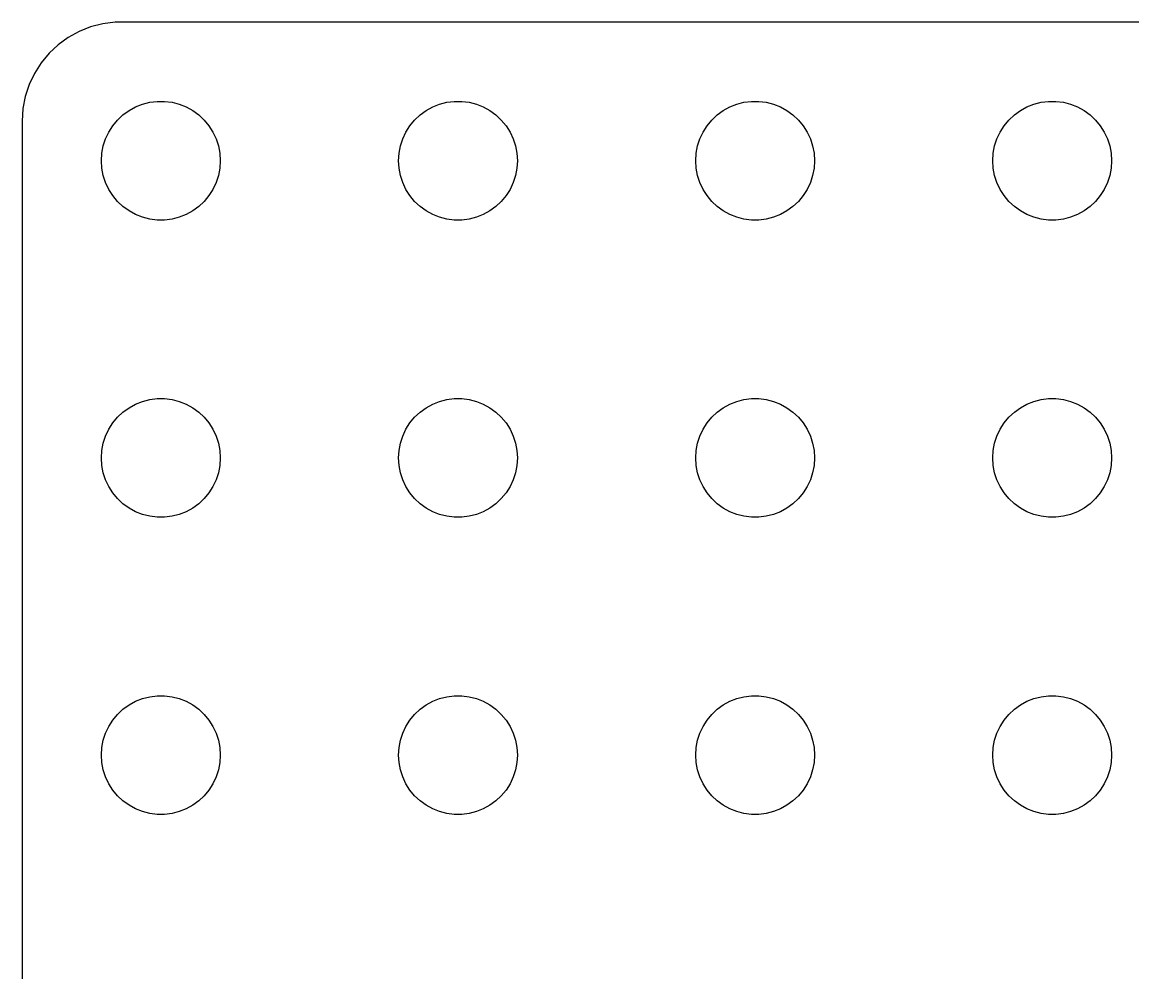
# Model space of a CAD drawing. Header units: metres. Extents: x 0 to 224, y 1 to 194.
# Drawn here: x 0.5 to 56.6, y 146.5 to 194.5 of the extents above; entities that cross this region are included whole.
import ezdxf

# ---------------------------------------------------------------- set-up
doc = ezdxf.new("R2010")
doc.units = ezdxf.units.M

msp = doc.modelspace()

# ---------------------------------------------------------------- linework, layer by layer
for p, q in [((3.37109, 194.024), (2.82086, 193.722)), ((3.95491, 194.255), (3.37109, 194.024)), ((4.56308, 194.411), (3.95491, 194.255)), ((5.18604, 194.49), (4.56308, 194.411)), ((219.814, 194.49), (5.18604, 194.49)), ((2.82086, 193.722), (2.31287, 193.353)), ((1.85515, 192.923), (1.45491, 192.439)), ((2.31287, 193.353), (1.85515, 192.923)), ((1.45491, 192.439), (1.11845, 191.909)), ((1.11845, 191.909), (0.85111, 191.341)), ((0.85111, 191.341), (0.65707, 190.743)), ((0.65707, 190.743), (0.53941, 190.127)), ((0.53941, 190.127), (0.5, 189.5)), ((5.89252, 190.033), (6.22266, 190.214)), ((6.22266, 190.214), (6.57294, 190.353)), ((6.57294, 190.353), (6.93785, 190.447)), ((6.93785, 190.447), (7.31161, 190.494)), ((7.31161, 190.494), (7.68837, 190.494)), ((7.68837, 190.494), (8.06213, 190.447)), ((8.06213, 190.447), (8.42705, 190.353)), ((8.42705, 190.353), (8.77733, 190.214)), ((8.77733, 190.214), (9.10747, 190.033)), ((20.8925, 190.033), (21.2227, 190.214)), ((21.2227, 190.214), (21.5729, 190.353)), ((21.5729, 190.353), (21.9379, 190.447)), ((21.9379, 190.447), (22.3116, 190.494)), ((22.3116, 190.494), (22.6884, 190.494)), ((22.6884, 190.494), (23.0621, 190.447)), ((23.0621, 190.447), (23.427, 190.353)), ((23.427, 190.353), (23.7773, 190.214)), ((23.7773, 190.214), (24.1075, 190.033)), ((35.8925, 190.033), (36.2227, 190.214)), ((36.2227, 190.214), (36.5729, 190.353)), ((36.5729, 190.353), (36.9379, 190.447)), ((36.9379, 190.447), (37.3116, 190.494)), ((37.3116, 190.494), (37.6884, 190.494)), ((37.6884, 190.494), (38.0621, 190.447)), ((38.0621, 190.447), (38.427, 190.353)), ((38.427, 190.353), (38.7773, 190.214)), ((38.7773, 190.214), (39.1075, 190.033)), ((50.8925, 190.033), (51.2227, 190.214)), ((51.2227, 190.214), (51.5729, 190.353)), ((51.5729, 190.353), (51.9379, 190.447)), ((51.9379, 190.447), (52.3116, 190.494)), ((52.3116, 190.494), (52.6884, 190.494)), ((52.6884, 190.494), (53.0621, 190.447)), ((53.0621, 190.447), (53.427, 190.353)), ((53.427, 190.353), (53.7773, 190.214)), ((53.7773, 190.214), (54.1075, 190.033)), ((5.07294, 189.263), (5.31308, 189.554)), ((5.31308, 189.554), (5.58772, 189.812)), ((5.58772, 189.812), (5.89252, 190.033)), ((9.10747, 190.033), (9.41226, 189.812)), ((9.41226, 189.812), (9.6869, 189.554)), ((9.6869, 189.554), (9.92705, 189.263)), ((20.0729, 189.263), (20.3131, 189.554)), ((20.3131, 189.554), (20.5877, 189.812)), ((20.5877, 189.812), (20.8925, 190.033)), ((24.1075, 190.033), (24.4123, 189.812)), ((24.4123, 189.812), (24.6869, 189.554)), ((24.6869, 189.554), (24.927, 189.263)), ((35.0729, 189.263), (35.3131, 189.554)), ((35.3131, 189.554), (35.5877, 189.812)), ((35.5877, 189.812), (35.8925, 190.033)), ((39.1075, 190.033), (39.4123, 189.812)), ((39.4123, 189.812), (39.6869, 189.554)), ((39.6869, 189.554), (39.927, 189.263)), ((50.0729, 189.263), (50.3131, 189.554)), ((50.3131, 189.554), (50.5877, 189.812)), ((50.5877, 189.812), (50.8925, 190.033)), ((54.1075, 190.033), (54.4123, 189.812)), ((54.4123, 189.812), (54.6869, 189.554)), ((54.6869, 189.554), (54.927, 189.263)), ((0.5, 189.5), (0.5, 5.5)), ((4.87108, 188.945), (5.07294, 189.263)), ((9.92705, 189.263), (10.1289, 188.945)), ((19.8711, 188.945), (20.0729, 189.263)), ((24.927, 189.263), (25.1289, 188.945)), ((34.8711, 188.945), (35.0729, 189.263)), ((39.927, 189.263), (40.1289, 188.945)), ((49.8711, 188.945), (50.0729, 189.263)), ((54.927, 189.263), (55.1289, 188.945)), ((4.59424, 188.246), (4.71066, 188.604)), ((4.71066, 188.604), (4.87108, 188.945)), ((10.1289, 188.945), (10.2893, 188.604)), ((10.2893, 188.604), (10.4057, 188.246)), ((19.5942, 188.246), (19.7107, 188.604)), ((19.7107, 188.604), (19.8711, 188.945)), ((25.1289, 188.945), (25.2893, 188.604)), ((25.2893, 188.604), (25.4057, 188.246)), ((34.5942, 188.246), (34.7107, 188.604)), ((34.7107, 188.604), (34.8711, 188.945)), ((40.1289, 188.945), (40.2893, 188.604)), ((40.2893, 188.604), (40.4057, 188.246)), ((49.5942, 188.246), (49.7107, 188.604)), ((49.7107, 188.604), (49.8711, 188.945)), ((55.1289, 188.945), (55.2893, 188.604)), ((55.2893, 188.604), (55.4057, 188.246)), ((4.5, 187.5), (4.52365, 187.876)), ((4.52365, 187.876), (4.59424, 188.246)), ((10.4057, 188.246), (10.4763, 187.876)), ((10.4763, 187.876), (10.5, 187.5)), ((19.5, 187.5), (19.5237, 187.876)), ((19.5237, 187.876), (19.5942, 188.246)), ((25.4057, 188.246), (25.4763, 187.876)), ((25.4763, 187.876), (25.5, 187.5)), ((34.5, 187.5), (34.5237, 187.876)), ((34.5237, 187.876), (34.5942, 188.246)), ((40.4057, 188.246), (40.4763, 187.876)), ((40.4763, 187.876), (40.5, 187.5)), ((49.5, 187.5), (49.5237, 187.876)), ((49.5237, 187.876), (49.5942, 188.246)), ((55.4057, 188.246), (55.4763, 187.876)), ((55.4763, 187.876), (55.5, 187.5)), ((4.52365, 187.124), (4.5, 187.5)), ((10.5, 187.5), (10.4763, 187.124)), ((19.5237, 187.124), (19.5, 187.5)), ((25.5, 187.5), (25.4763, 187.124)), ((34.5237, 187.124), (34.5, 187.5)), ((40.5, 187.5), (40.4763, 187.124)), ((49.5237, 187.124), (49.5, 187.5)), ((55.5, 187.5), (55.4763, 187.124)), ((4.59424, 186.754), (4.52365, 187.124)), ((4.71066, 186.396), (4.59424, 186.754)), ((10.4057, 186.754), (10.2893, 186.396)), ((10.4763, 187.124), (10.4057, 186.754)), ((19.5942, 186.754), (19.5237, 187.124)), ((19.7107, 186.396), (19.5942, 186.754)), ((25.4057, 186.754), (25.2893, 186.396)), ((25.4763, 187.124), (25.4057, 186.754)), ((34.5942, 186.754), (34.5237, 187.124)), ((34.7107, 186.396), (34.5942, 186.754)), ((40.4057, 186.754), (40.2893, 186.396)), ((40.4763, 187.124), (40.4057, 186.754)), ((49.5942, 186.754), (49.5237, 187.124)), ((49.7107, 186.396), (49.5942, 186.754)), ((55.4057, 186.754), (55.2893, 186.396)), ((55.4763, 187.124), (55.4057, 186.754)), ((4.87108, 186.055), (4.71066, 186.396)), ((10.2893, 186.396), (10.1289, 186.055)), ((19.8711, 186.055), (19.7107, 186.396)), ((25.2893, 186.396), (25.1289, 186.055)), ((34.8711, 186.055), (34.7107, 186.396)), ((40.2893, 186.396), (40.1289, 186.055)), ((49.8711, 186.055), (49.7107, 186.396)), ((55.2893, 186.396), (55.1289, 186.055)), ((5.07294, 185.737), (4.87108, 186.055)), ((5.31308, 185.446), (5.07294, 185.737)), ((9.92705, 185.737), (9.6869, 185.446)), ((10.1289, 186.055), (9.92705, 185.737)), ((20.0729, 185.737), (19.8711, 186.055)), ((20.3131, 185.446), (20.0729, 185.737)), ((24.927, 185.737), (24.6869, 185.446)), ((25.1289, 186.055), (24.927, 185.737)), ((35.0729, 185.737), (34.8711, 186.055)), ((35.3131, 185.446), (35.0729, 185.737)), ((39.927, 185.737), (39.6869, 185.446)), ((40.1289, 186.055), (39.927, 185.737)), ((50.0729, 185.737), (49.8711, 186.055)), ((50.3131, 185.446), (50.0729, 185.737)), ((54.927, 185.737), (54.6869, 185.446)), ((55.1289, 186.055), (54.927, 185.737)), ((5.58772, 185.188), (5.31308, 185.446)), ((5.89252, 184.967), (5.58772, 185.188)), ((9.41226, 185.188), (9.10747, 184.967)), ((9.6869, 185.446), (9.41226, 185.188)), ((20.5877, 185.188), (20.3131, 185.446)), ((20.8925, 184.967), (20.5877, 185.188)), ((24.4123, 185.188), (24.1075, 184.967)), ((24.6869, 185.446), (24.4123, 185.188)), ((35.5877, 185.188), (35.3131, 185.446)), ((35.8925, 184.967), (35.5877, 185.188)), ((39.4123, 185.188), (39.1075, 184.967)), ((39.6869, 185.446), (39.4123, 185.188)), ((50.5877, 185.188), (50.3131, 185.446)), ((50.8925, 184.967), (50.5877, 185.188)), ((54.4123, 185.188), (54.1075, 184.967)), ((54.6869, 185.446), (54.4123, 185.188)), ((6.22266, 184.786), (5.89252, 184.967)), ((6.57294, 184.647), (6.22266, 184.786)), ((6.93785, 184.553), (6.57294, 184.647)), ((7.31161, 184.506), (6.93785, 184.553)), ((7.68837, 184.506), (7.31161, 184.506)), ((8.06213, 184.553), (7.68837, 184.506)), ((8.42705, 184.647), (8.06213, 184.553)), ((8.77733, 184.786), (8.42705, 184.647)), ((9.10747, 184.967), (8.77733, 184.786)), ((21.2227, 184.786), (20.8925, 184.967)), ((21.5729, 184.647), (21.2227, 184.786)), ((21.9379, 184.553), (21.5729, 184.647)), ((22.3116, 184.506), (21.9379, 184.553)), ((22.6884, 184.506), (22.3116, 184.506)), ((23.0621, 184.553), (22.6884, 184.506)), ((23.427, 184.647), (23.0621, 184.553)), ((23.7773, 184.786), (23.427, 184.647)), ((24.1075, 184.967), (23.7773, 184.786)), ((36.2227, 184.786), (35.8925, 184.967)), ((36.5729, 184.647), (36.2227, 184.786)), ((36.9379, 184.553), (36.5729, 184.647)), ((37.3116, 184.506), (36.9379, 184.553)), ((37.6884, 184.506), (37.3116, 184.506)), ((38.0621, 184.553), (37.6884, 184.506)), ((38.427, 184.647), (38.0621, 184.553)), ((38.7773, 184.786), (38.427, 184.647)), ((39.1075, 184.967), (38.7773, 184.786)), ((51.2227, 184.786), (50.8925, 184.967)), ((51.5729, 184.647), (51.2227, 184.786)), ((51.9379, 184.553), (51.5729, 184.647)), ((52.3116, 184.506), (51.9379, 184.553)), ((52.6884, 184.506), (52.3116, 184.506)), ((53.0621, 184.553), (52.6884, 184.506)), ((53.427, 184.647), (53.0621, 184.553)), ((53.7773, 184.786), (53.427, 184.647)), ((54.1075, 184.967), (53.7773, 184.786)), ((6.93785, 175.447), (7.31161, 175.494)), ((7.31161, 175.494), (7.68837, 175.494)), ((7.68837, 175.494), (8.06213, 175.447)), ((21.9379, 175.447), (22.3116, 175.494)), ((22.3116, 175.494), (22.6884, 175.494)), ((22.6884, 175.494), (23.0621, 175.447)), ((36.9379, 175.447), (37.3116, 175.494)), ((37.3116, 175.494), (37.6884, 175.494)), ((37.6884, 175.494), (38.0621, 175.447)), ((51.9379, 175.447), (52.3116, 175.494)), ((52.3116, 175.494), (52.6884, 175.494)), ((52.6884, 175.494), (53.0621, 175.447)), ((5.58772, 174.812), (5.89252, 175.033)), ((5.89252, 175.033), (6.22266, 175.214)), ((6.22266, 175.214), (6.57294, 175.353)), ((6.57294, 175.353), (6.93785, 175.447)), ((8.06213, 175.447), (8.42705, 175.353)), ((8.42705, 175.353), (8.77733, 175.214)), ((8.77733, 175.214), (9.10747, 175.033)), ((9.10747, 175.033), (9.41226, 174.812)), ((20.5877, 174.812), (20.8925, 175.033)), ((20.8925, 175.033), (21.2227, 175.214)), ((21.2227, 175.214), (21.5729, 175.353)), ((21.5729, 175.353), (21.9379, 175.447)), ((23.0621, 175.447), (23.427, 175.353)), ((23.427, 175.353), (23.7773, 175.214)), ((23.7773, 175.214), (24.1075, 175.033)), ((24.1075, 175.033), (24.4123, 174.812)), ((35.5877, 174.812), (35.8925, 175.033)), ((35.8925, 175.033), (36.2227, 175.214)), ((36.2227, 175.214), (36.5729, 175.353)), ((36.5729, 175.353), (36.9379, 175.447)), ((38.0621, 175.447), (38.427, 175.353)), ((38.427, 175.353), (38.7773, 175.214)), ((38.7773, 175.214), (39.1075, 175.033)), ((39.1075, 175.033), (39.4123, 174.812)), ((50.5877, 174.812), (50.8925, 175.033)), ((50.8925, 175.033), (51.2227, 175.214)), ((51.2227, 175.214), (51.5729, 175.353)), ((51.5729, 175.353), (51.9379, 175.447)), ((53.0621, 175.447), (53.427, 175.353)), ((53.427, 175.353), (53.7773, 175.214)), ((53.7773, 175.214), (54.1075, 175.033)), ((54.1075, 175.033), (54.4123, 174.812)), ((5.07294, 174.263), (5.31308, 174.554)), ((5.31308, 174.554), (5.58772, 174.812)), ((9.41226, 174.812), (9.6869, 174.554)), ((9.6869, 174.554), (9.92705, 174.263)), ((20.0729, 174.263), (20.3131, 174.554)), ((20.3131, 174.554), (20.5877, 174.812)), ((24.4123, 174.812), (24.6869, 174.554)), ((24.6869, 174.554), (24.927, 174.263)), ((35.0729, 174.263), (35.3131, 174.554)), ((35.3131, 174.554), (35.5877, 174.812)), ((39.4123, 174.812), (39.6869, 174.554)), ((39.6869, 174.554), (39.927, 174.263)), ((50.0729, 174.263), (50.3131, 174.554)), ((50.3131, 174.554), (50.5877, 174.812)), ((54.4123, 174.812), (54.6869, 174.554)), ((54.6869, 174.554), (54.927, 174.263)), ((4.71066, 173.604), (4.87108, 173.945)), ((4.87108, 173.945), (5.07294, 174.263)), ((9.92705, 174.263), (10.1289, 173.945)), ((10.1289, 173.945), (10.2893, 173.604)), ((19.7107, 173.604), (19.8711, 173.945)), ((19.8711, 173.945), (20.0729, 174.263)), ((24.927, 174.263), (25.1289, 173.945)), ((25.1289, 173.945), (25.2893, 173.604)), ((34.7107, 173.604), (34.8711, 173.945)), ((34.8711, 173.945), (35.0729, 174.263)), ((39.927, 174.263), (40.1289, 173.945)), ((40.1289, 173.945), (40.2893, 173.604)), ((49.7107, 173.604), (49.8711, 173.945)), ((49.8711, 173.945), (50.0729, 174.263)), ((54.927, 174.263), (55.1289, 173.945)), ((55.1289, 173.945), (55.2893, 173.604)), ((4.59424, 173.246), (4.71066, 173.604)), ((10.2893, 173.604), (10.4057, 173.246)), ((19.5942, 173.246), (19.7107, 173.604)), ((25.2893, 173.604), (25.4057, 173.246)), ((34.5942, 173.246), (34.7107, 173.604)), ((40.2893, 173.604), (40.4057, 173.246)), ((49.5942, 173.246), (49.7107, 173.604)), ((55.2893, 173.604), (55.4057, 173.246)), ((4.5, 172.5), (4.52365, 172.876)), ((4.52365, 172.876), (4.59424, 173.246)), ((10.4057, 173.246), (10.4763, 172.876)), ((10.4763, 172.876), (10.5, 172.5)), ((19.5, 172.5), (19.5237, 172.876)), ((19.5237, 172.876), (19.5942, 173.246)), ((25.4057, 173.246), (25.4763, 172.876)), ((25.4763, 172.876), (25.5, 172.5)), ((34.5, 172.5), (34.5237, 172.876)), ((34.5237, 172.876), (34.5942, 173.246)), ((40.4057, 173.246), (40.4763, 172.876)), ((40.4763, 172.876), (40.5, 172.5)), ((49.5, 172.5), (49.5237, 172.876)), ((49.5237, 172.876), (49.5942, 173.246)), ((55.4057, 173.246), (55.4763, 172.876)), ((55.4763, 172.876), (55.5, 172.5)), ((4.52365, 172.124), (4.5, 172.5)), ((10.5, 172.5), (10.4763, 172.124)), ((19.5237, 172.124), (19.5, 172.5)), ((25.5, 172.5), (25.4763, 172.124)), ((34.5237, 172.124), (34.5, 172.5)), ((40.5, 172.5), (40.4763, 172.124)), ((49.5237, 172.124), (49.5, 172.5)), ((55.5, 172.5), (55.4763, 172.124)), ((4.59424, 171.754), (4.52365, 172.124)), ((4.71066, 171.396), (4.59424, 171.754)), ((10.4057, 171.754), (10.2893, 171.396)), ((10.4763, 172.124), (10.4057, 171.754)), ((19.5942, 171.754), (19.5237, 172.124)), ((19.7107, 171.396), (19.5942, 171.754)), ((25.4057, 171.754), (25.2893, 171.396)), ((25.4763, 172.124), (25.4057, 171.754)), ((34.5942, 171.754), (34.5237, 172.124)), ((34.7107, 171.396), (34.5942, 171.754)), ((40.4057, 171.754), (40.2893, 171.396)), ((40.4763, 172.124), (40.4057, 171.754)), ((49.5942, 171.754), (49.5237, 172.124)), ((49.7107, 171.396), (49.5942, 171.754)), ((55.4057, 171.754), (55.2893, 171.396)), ((55.4763, 172.124), (55.4057, 171.754)), ((4.87108, 171.055), (4.71066, 171.396)), ((5.07294, 170.737), (4.87108, 171.055)), ((10.1289, 171.055), (9.92705, 170.737)), ((10.2893, 171.396), (10.1289, 171.055)), ((19.8711, 171.055), (19.7107, 171.396)), ((20.0729, 170.737), (19.8711, 171.055)), ((25.1289, 171.055), (24.927, 170.737)), ((25.2893, 171.396), (25.1289, 171.055)), ((34.8711, 171.055), (34.7107, 171.396)), ((35.0729, 170.737), (34.8711, 171.055)), ((40.1289, 171.055), (39.927, 170.737)), ((40.2893, 171.396), (40.1289, 171.055)), ((49.8711, 171.055), (49.7107, 171.396)), ((50.0729, 170.737), (49.8711, 171.055)), ((55.1289, 171.055), (54.927, 170.737)), ((55.2893, 171.396), (55.1289, 171.055)), ((5.31308, 170.446), (5.07294, 170.737)), ((5.58772, 170.188), (5.31308, 170.446)), ((9.6869, 170.446), (9.41226, 170.188)), ((9.92705, 170.737), (9.6869, 170.446)), ((20.3131, 170.446), (20.0729, 170.737)), ((20.5877, 170.188), (20.3131, 170.446)), ((24.6869, 170.446), (24.4123, 170.188)), ((24.927, 170.737), (24.6869, 170.446)), ((35.3131, 170.446), (35.0729, 170.737)), ((35.5877, 170.188), (35.3131, 170.446)), ((39.6869, 170.446), (39.4123, 170.188)), ((39.927, 170.737), (39.6869, 170.446)), ((50.3131, 170.446), (50.0729, 170.737)), ((50.5877, 170.188), (50.3131, 170.446)), ((54.6869, 170.446), (54.4123, 170.188)), ((54.927, 170.737), (54.6869, 170.446)), ((5.89252, 169.967), (5.58772, 170.188)), ((6.22266, 169.786), (5.89252, 169.967)), ((9.10747, 169.967), (8.77733, 169.786)), ((9.41226, 170.188), (9.10747, 169.967)), ((20.8925, 169.967), (20.5877, 170.188)), ((21.2227, 169.786), (20.8925, 169.967)), ((24.1075, 169.967), (23.7773, 169.786)), ((24.4123, 170.188), (24.1075, 169.967)), ((35.8925, 169.967), (35.5877, 170.188)), ((36.2227, 169.786), (35.8925, 169.967)), ((39.1075, 169.967), (38.7773, 169.786)), ((39.4123, 170.188), (39.1075, 169.967)), ((50.8925, 169.967), (50.5877, 170.188)), ((51.2227, 169.786), (50.8925, 169.967)), ((54.1075, 169.967), (53.7773, 169.786)), ((54.4123, 170.188), (54.1075, 169.967)), ((6.57294, 169.647), (6.22266, 169.786)), ((6.93785, 169.553), (6.57294, 169.647)), ((7.31161, 169.506), (6.93785, 169.553)), ((7.68837, 169.506), (7.31161, 169.506)), ((8.06213, 169.553), (7.68837, 169.506)), ((8.42705, 169.647), (8.06213, 169.553)), ((8.77733, 169.786), (8.42705, 169.647)), ((21.5729, 169.647), (21.2227, 169.786)), ((21.9379, 169.553), (21.5729, 169.647)), ((22.3116, 169.506), (21.9379, 169.553)), ((22.6884, 169.506), (22.3116, 169.506)), ((23.0621, 169.553), (22.6884, 169.506)), ((23.427, 169.647), (23.0621, 169.553)), ((23.7773, 169.786), (23.427, 169.647)), ((36.5729, 169.647), (36.2227, 169.786)), ((36.9379, 169.553), (36.5729, 169.647)), ((37.3116, 169.506), (36.9379, 169.553)), ((37.6884, 169.506), (37.3116, 169.506)), ((38.0621, 169.553), (37.6884, 169.506)), ((38.427, 169.647), (38.0621, 169.553)), ((38.7773, 169.786), (38.427, 169.647)), ((51.5729, 169.647), (51.2227, 169.786)), ((51.9379, 169.553), (51.5729, 169.647)), ((52.3116, 169.506), (51.9379, 169.553)), ((52.6884, 169.506), (52.3116, 169.506)), ((53.0621, 169.553), (52.6884, 169.506)), ((53.427, 169.647), (53.0621, 169.553)), ((53.7773, 169.786), (53.427, 169.647)), ((6.57294, 160.353), (6.93785, 160.447)), ((6.93785, 160.447), (7.31161, 160.494)), ((7.31161, 160.494), (7.68837, 160.494)), ((7.68837, 160.494), (8.06213, 160.447)), ((8.06213, 160.447), (8.42705, 160.353)), ((21.5729, 160.353), (21.9379, 160.447)), ((21.9379, 160.447), (22.3116, 160.494)), ((22.3116, 160.494), (22.6884, 160.494)), ((22.6884, 160.494), (23.0621, 160.447)), ((23.0621, 160.447), (23.427, 160.353)), ((36.5729, 160.353), (36.9379, 160.447)), ((36.9379, 160.447), (37.3116, 160.494)), ((37.3116, 160.494), (37.6884, 160.494)), ((37.6884, 160.494), (38.0621, 160.447)), ((38.0621, 160.447), (38.427, 160.353)), ((51.5729, 160.353), (51.9379, 160.447)), ((51.9379, 160.447), (52.3116, 160.494)), ((52.3116, 160.494), (52.6884, 160.494)), ((52.6884, 160.494), (53.0621, 160.447)), ((53.0621, 160.447), (53.427, 160.353)), ((5.31308, 159.554), (5.58772, 159.812)), ((5.58772, 159.812), (5.89252, 160.033)), ((5.89252, 160.033), (6.22266, 160.214)), ((6.22266, 160.214), (6.57294, 160.353)), ((8.42705, 160.353), (8.77733, 160.214)), ((8.77733, 160.214), (9.10747, 160.033)), ((9.10747, 160.033), (9.41226, 159.812)), ((9.41226, 159.812), (9.6869, 159.554)), ((20.3131, 159.554), (20.5877, 159.812)), ((20.5877, 159.812), (20.8925, 160.033)), ((20.8925, 160.033), (21.2227, 160.214)), ((21.2227, 160.214), (21.5729, 160.353)), ((23.427, 160.353), (23.7773, 160.214)), ((23.7773, 160.214), (24.1075, 160.033)), ((24.1075, 160.033), (24.4123, 159.812)), ((24.4123, 159.812), (24.6869, 159.554)), ((35.3131, 159.554), (35.5877, 159.812)), ((35.5877, 159.812), (35.8925, 160.033)), ((35.8925, 160.033), (36.2227, 160.214)), ((36.2227, 160.214), (36.5729, 160.353)), ((38.427, 160.353), (38.7773, 160.214)), ((38.7773, 160.214), (39.1075, 160.033)), ((39.1075, 160.033), (39.4123, 159.812)), ((39.4123, 159.812), (39.6869, 159.554)), ((50.3131, 159.554), (50.5877, 159.812)), ((50.5877, 159.812), (50.8925, 160.033)), ((50.8925, 160.033), (51.2227, 160.214)), ((51.2227, 160.214), (51.5729, 160.353)), ((53.427, 160.353), (53.7773, 160.214)), ((53.7773, 160.214), (54.1075, 160.033)), ((54.1075, 160.033), (54.4123, 159.812)), ((54.4123, 159.812), (54.6869, 159.554)), ((4.87108, 158.945), (5.07294, 159.263)), ((5.07294, 159.263), (5.31308, 159.554)), ((9.6869, 159.554), (9.92705, 159.263)), ((9.92705, 159.263), (10.1289, 158.945)), ((19.8711, 158.945), (20.0729, 159.263)), ((20.0729, 159.263), (20.3131, 159.554)), ((24.6869, 159.554), (24.927, 159.263)), ((24.927, 159.263), (25.1289, 158.945)), ((34.8711, 158.945), (35.0729, 159.263)), ((35.0729, 159.263), (35.3131, 159.554)), ((39.6869, 159.554), (39.927, 159.263)), ((39.927, 159.263), (40.1289, 158.945)), ((49.8711, 158.945), (50.0729, 159.263)), ((50.0729, 159.263), (50.3131, 159.554)), ((54.6869, 159.554), (54.927, 159.263)), ((54.927, 159.263), (55.1289, 158.945)), ((4.71066, 158.604), (4.87108, 158.945)), ((10.1289, 158.945), (10.2893, 158.604)), ((19.7107, 158.604), (19.8711, 158.945)), ((25.1289, 158.945), (25.2893, 158.604)), ((34.7107, 158.604), (34.8711, 158.945)), ((40.1289, 158.945), (40.2893, 158.604)), ((49.7107, 158.604), (49.8711, 158.945)), ((55.1289, 158.945), (55.2893, 158.604)), ((4.52365, 157.876), (4.59424, 158.246)), ((4.59424, 158.246), (4.71066, 158.604)), ((10.2893, 158.604), (10.4057, 158.246)), ((10.4057, 158.246), (10.4763, 157.876)), ((19.5237, 157.876), (19.5942, 158.246)), ((19.5942, 158.246), (19.7107, 158.604)), ((25.2893, 158.604), (25.4057, 158.246)), ((25.4057, 158.246), (25.4763, 157.876)), ((34.5237, 157.876), (34.5942, 158.246)), ((34.5942, 158.246), (34.7107, 158.604)), ((40.2893, 158.604), (40.4057, 158.246)), ((40.4057, 158.246), (40.4763, 157.876)), ((49.5237, 157.876), (49.5942, 158.246)), ((49.5942, 158.246), (49.7107, 158.604)), ((55.2893, 158.604), (55.4057, 158.246)), ((55.4057, 158.246), (55.4763, 157.876)), ((4.5, 157.5), (4.52365, 157.876)), ((10.4763, 157.876), (10.5, 157.5)), ((19.5, 157.5), (19.5237, 157.876)), ((25.4763, 157.876), (25.5, 157.5)), ((34.5, 157.5), (34.5237, 157.876)), ((40.4763, 157.876), (40.5, 157.5)), ((49.5, 157.5), (49.5237, 157.876)), ((55.4763, 157.876), (55.5, 157.5)), ((4.52365, 157.124), (4.5, 157.5)), ((4.59424, 156.754), (4.52365, 157.124)), ((10.4763, 157.124), (10.4057, 156.754)), ((10.5, 157.5), (10.4763, 157.124)), ((19.5237, 157.124), (19.5, 157.5)), ((19.5942, 156.754), (19.5237, 157.124)), ((25.4763, 157.124), (25.4057, 156.754)), ((25.5, 157.5), (25.4763, 157.124)), ((34.5237, 157.124), (34.5, 157.5)), ((34.5942, 156.754), (34.5237, 157.124)), ((40.4763, 157.124), (40.4057, 156.754)), ((40.5, 157.5), (40.4763, 157.124)), ((49.5237, 157.124), (49.5, 157.5)), ((49.5942, 156.754), (49.5237, 157.124)), ((55.4763, 157.124), (55.4057, 156.754)), ((55.5, 157.5), (55.4763, 157.124)), ((4.71066, 156.396), (4.59424, 156.754)), ((10.4057, 156.754), (10.2893, 156.396)), ((19.7107, 156.396), (19.5942, 156.754)), ((25.4057, 156.754), (25.2893, 156.396)), ((34.7107, 156.396), (34.5942, 156.754)), ((40.4057, 156.754), (40.2893, 156.396)), ((49.7107, 156.396), (49.5942, 156.754)), ((55.4057, 156.754), (55.2893, 156.396)), ((4.87108, 156.055), (4.71066, 156.396)), ((5.07294, 155.737), (4.87108, 156.055)), ((10.1289, 156.055), (9.92705, 155.737)), ((10.2893, 156.396), (10.1289, 156.055)), ((19.8711, 156.055), (19.7107, 156.396)), ((20.0729, 155.737), (19.8711, 156.055)), ((25.1289, 156.055), (24.927, 155.737)), ((25.2893, 156.396), (25.1289, 156.055)), ((34.8711, 156.055), (34.7107, 156.396)), ((35.0729, 155.737), (34.8711, 156.055)), ((40.1289, 156.055), (39.927, 155.737)), ((40.2893, 156.396), (40.1289, 156.055)), ((49.8711, 156.055), (49.7107, 156.396)), ((50.0729, 155.737), (49.8711, 156.055)), ((55.1289, 156.055), (54.927, 155.737)), ((55.2893, 156.396), (55.1289, 156.055)), ((5.31308, 155.446), (5.07294, 155.737)), ((5.58772, 155.188), (5.31308, 155.446)), ((9.6869, 155.446), (9.41226, 155.188)), ((9.92705, 155.737), (9.6869, 155.446)), ((20.3131, 155.446), (20.0729, 155.737)), ((20.5877, 155.188), (20.3131, 155.446)), ((24.6869, 155.446), (24.4123, 155.188)), ((24.927, 155.737), (24.6869, 155.446)), ((35.3131, 155.446), (35.0729, 155.737)), ((35.5877, 155.188), (35.3131, 155.446)), ((39.6869, 155.446), (39.4123, 155.188)), ((39.927, 155.737), (39.6869, 155.446)), ((50.3131, 155.446), (50.0729, 155.737)), ((50.5877, 155.188), (50.3131, 155.446)), ((54.6869, 155.446), (54.4123, 155.188)), ((54.927, 155.737), (54.6869, 155.446)), ((5.89252, 154.967), (5.58772, 155.188)), ((6.22266, 154.786), (5.89252, 154.967)), ((6.57294, 154.647), (6.22266, 154.786)), ((8.77733, 154.786), (8.42705, 154.647)), ((9.10747, 154.967), (8.77733, 154.786)), ((9.41226, 155.188), (9.10747, 154.967)), ((20.8925, 154.967), (20.5877, 155.188)), ((21.2227, 154.786), (20.8925, 154.967)), ((21.5729, 154.647), (21.2227, 154.786)), ((23.7773, 154.786), (23.427, 154.647)), ((24.1075, 154.967), (23.7773, 154.786)), ((24.4123, 155.188), (24.1075, 154.967)), ((35.8925, 154.967), (35.5877, 155.188)), ((36.2227, 154.786), (35.8925, 154.967)), ((36.5729, 154.647), (36.2227, 154.786)), ((38.7773, 154.786), (38.427, 154.647)), ((39.1075, 154.967), (38.7773, 154.786)), ((39.4123, 155.188), (39.1075, 154.967)), ((50.8925, 154.967), (50.5877, 155.188)), ((51.2227, 154.786), (50.8925, 154.967)), ((51.5729, 154.647), (51.2227, 154.786)), ((53.7773, 154.786), (53.427, 154.647)), ((54.1075, 154.967), (53.7773, 154.786)), ((54.4123, 155.188), (54.1075, 154.967)), ((6.93785, 154.553), (6.57294, 154.647)), ((7.31161, 154.506), (6.93785, 154.553)), ((7.68837, 154.506), (7.31161, 154.506)), ((8.06213, 154.553), (7.68837, 154.506)), ((8.42705, 154.647), (8.06213, 154.553)), ((21.9379, 154.553), (21.5729, 154.647)), ((22.3116, 154.506), (21.9379, 154.553)), ((22.6884, 154.506), (22.3116, 154.506)), ((23.0621, 154.553), (22.6884, 154.506)), ((23.427, 154.647), (23.0621, 154.553)), ((36.9379, 154.553), (36.5729, 154.647)), ((37.3116, 154.506), (36.9379, 154.553)), ((37.6884, 154.506), (37.3116, 154.506)), ((38.0621, 154.553), (37.6884, 154.506)), ((38.427, 154.647), (38.0621, 154.553)), ((51.9379, 154.553), (51.5729, 154.647)), ((52.3116, 154.506), (51.9379, 154.553)), ((52.6884, 154.506), (52.3116, 154.506)), ((53.0621, 154.553), (52.6884, 154.506)), ((53.427, 154.647), (53.0621, 154.553))]:
    msp.add_line(p, q)

doc.saveas('drawing.dxf')
